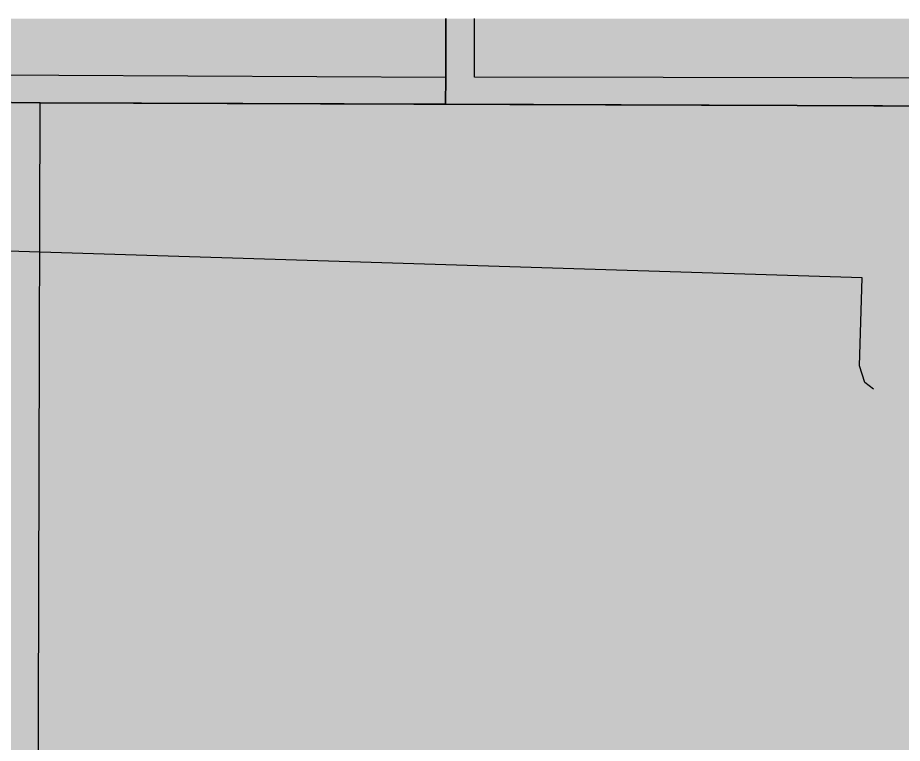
# Model space of a CAD drawing. Extents: x 560272 to 568164, y 6204780 to 6214217.
# Drawn here: x 565509.09 to 565539.84, y 6210320.65 to 6210345.87 of the extents above; entities that cross this region are included whole.
import ezdxf

# ---------------------------------------------------------------- set-up
doc = ezdxf.new("R2010")
doc.units = 0
doc.header["$LTSCALE"] = 5
doc.linetypes.add('DASHED2', pattern=[9.525, 6.35, -3.175])
for name, color, linetype in [('Quarters', 8, 'Continuous'), ('RoadSeg', 57, 'DASHED2'), ('Townships', 57, 'Continuous')]:
    doc.layers.add(name, color=color, linetype=linetype)
doc.layers.add('ROUTE-MAP-BACKGROUND-H', color=7, linetype='Continuous', true_color=0xf0ebff)

msp = doc.modelspace()

# ---------------------------------------------------------------- hatches: boundary and pattern name
at = {"layer": 'ROUTE-MAP-BACKGROUND-H'}
h = msp.add_hatch(color=256, dxfattribs=at)
h.dxf.hatch_style = 1
h.paths.add_polyline_path([(565237.99, 6210345.866), (566535.85, 6210345.729), (566539.103, 6209697.377), (565234.412, 6209697.744)])

# ---------------------------------------------------------------- linework, layer by layer
at = {"layer": 'Quarters', "flags": 128}
for points in [[(565523.972, 6210345.836), (565523.967, 6210343.793), (565510.522, 6210343.852), (565497.078, 6210343.91), (565483.632, 6210343.969), (565470.522, 6210344.026), (565470.527, 6210345.841)], [(565578.419, 6210345.83), (565578.414, 6210343.72), (565564.97, 6210343.738), (565551.525, 6210343.756), (565538.078, 6210343.775), (565524.966, 6210343.794), (565524.972, 6210345.836)]]:
    msp.add_lwpolyline(points, dxfattribs=at)
msp.add_lwpolyline([(565522.727, 6210290.583), (565509.737, 6210290.648), (565509.772, 6210304.028), (565509.807, 6210317.409), (565509.841, 6210330.159), (565509.875, 6210342.91), (565522.86, 6210342.86), (565536.181, 6210342.809), (565549.501, 6210342.758), (565562.821, 6210342.707), (565562.792, 6210329.927), (565562.763, 6210317.146), (565562.733, 6210303.766), (565562.703, 6210290.386), (565549.378, 6210290.452), (565536.053, 6210290.518)], close=True, dxfattribs=at)
at = {"layer": 'RoadSeg', "flags": 128}
for points in [[(565538.436, 6210336.82), (565504.349, 6210337.883)], [(565538.83, 6210332.952), (565538.536, 6210333.191), (565538.346, 6210333.76), (565538.436, 6210336.82)], [(565577.45, 6210335.798), (565574.188, 6210335.792), (565572.727, 6210335.952), (565546.421, 6210336.772), (565545.687, 6210336.652), (565538.436, 6210336.82)]]:
    msp.add_lwpolyline(points, dxfattribs=at)
at = {"layer": 'Townships', "flags": 128}
for points in [[(565523.972, 6210345.836), (565523.967, 6210343.793), (565523.965, 6210342.856), (565509.875, 6210342.91), (565508.871, 6210342.914), (565482.231, 6210343.005), (565455.923, 6210343.094), (565454.92, 6210343.097), (565428.278, 6210343.187), (565401.971, 6210343.276), (565400.967, 6210343.279), (565374.325, 6210343.369), (565348.018, 6210343.458), (565347.014, 6210343.462), (565320.372, 6210343.552), (565294.065, 6210343.641), (565293.062, 6210343.644), (565266.42, 6210343.734), (565240.113, 6210343.824), (565239.11, 6210343.827), (565237.979, 6210343.833)], [(565850.662, 6210345.801), (565850.661, 6210343.348), (565850.661, 6210342.375), (565833.596, 6210342.394), (565832.592, 6210342.396), (565805.949, 6210342.427), (565779.64, 6210342.457), (565778.637, 6210342.458), (565751.994, 6210342.489), (565725.685, 6210342.52), (565724.682, 6210342.521), (565698.039, 6210342.552), (565671.731, 6210342.583), (565670.727, 6210342.584), (565644.085, 6210342.615), (565617.778, 6210342.645), (565616.774, 6210342.646), (565590.132, 6210342.676), (565563.825, 6210342.706), (565562.821, 6210342.707), (565536.181, 6210342.809), (565523.965, 6210342.856), (565523.967, 6210343.793), (565523.972, 6210345.836)], [(565508.871, 6210342.914), (565509.875, 6210342.91), (565523.965, 6210342.856), (565536.181, 6210342.809), (565562.821, 6210342.707), (565562.763, 6210317.146), (565562.703, 6210290.386), (565562.642, 6210263.626), (565562.583, 6210237.2), (565562.58, 6210236.196), (565562.52, 6210209.436), (565562.459, 6210182.676), (565562.399, 6210155.916), (565562.339, 6210129.49), (565562.337, 6210128.486)]]:
    msp.add_lwpolyline(points, dxfattribs=at)

doc.saveas('drawing.dxf')
